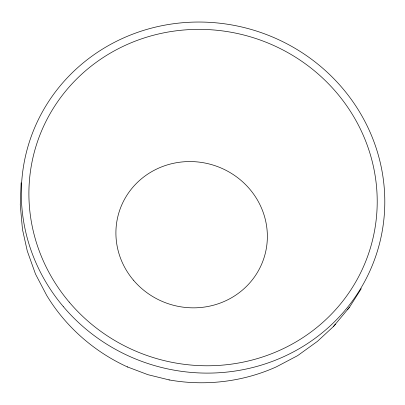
<?xml version="1.0" encoding="UTF-8"?>
<svg xmlns="http://www.w3.org/2000/svg" width="405" height="405" viewBox="0 0 405 405"><rect width="100%" height="100%" fill="white"/><g stroke="black" fill="none" stroke-linecap="round" stroke-linejoin="round"><path stroke-width="0.61" d="M21.136 182.787L20.25 204.662L22.214 226.532L22.523 229.62L27.272 250.989L35.508 274.079L46.651 295.326C65.549 326.643 94.061 351.672 127.291 366.869L127.641 367.011M169.001 379.89L169.351 379.961C205.34 386.314 243.03 381.895 276.377 366.839L297.599 355.671L317.474 341.329L333.523 326.435L349.55 307.172L361.25 288.669M347.465 309.673L349.55 307.172M333.523 326.435L335.507 324.061M169.351 379.961L147.926 374.686L127.291 366.869M133.422 280.144A75.993 72.865 17.1 0 0 262.688 261.615A75.993 72.865 17.1 0 0 178.787 162.349A75.993 72.865 17.1 0 0 133.422 280.144M63.352 306.631A182.382 174.874 17.1 0 0 373.587 262.156A182.382 174.874 17.1 0 0 172.226 23.925A182.382 174.874 17.1 0 0 63.352 306.631M69.184 302.079A174.768 167.574 17.1 0 0 366.464 259.463A174.768 167.574 17.1 0 0 173.517 31.175A174.768 167.574 17.1 0 0 69.184 302.079"/></g></svg>
